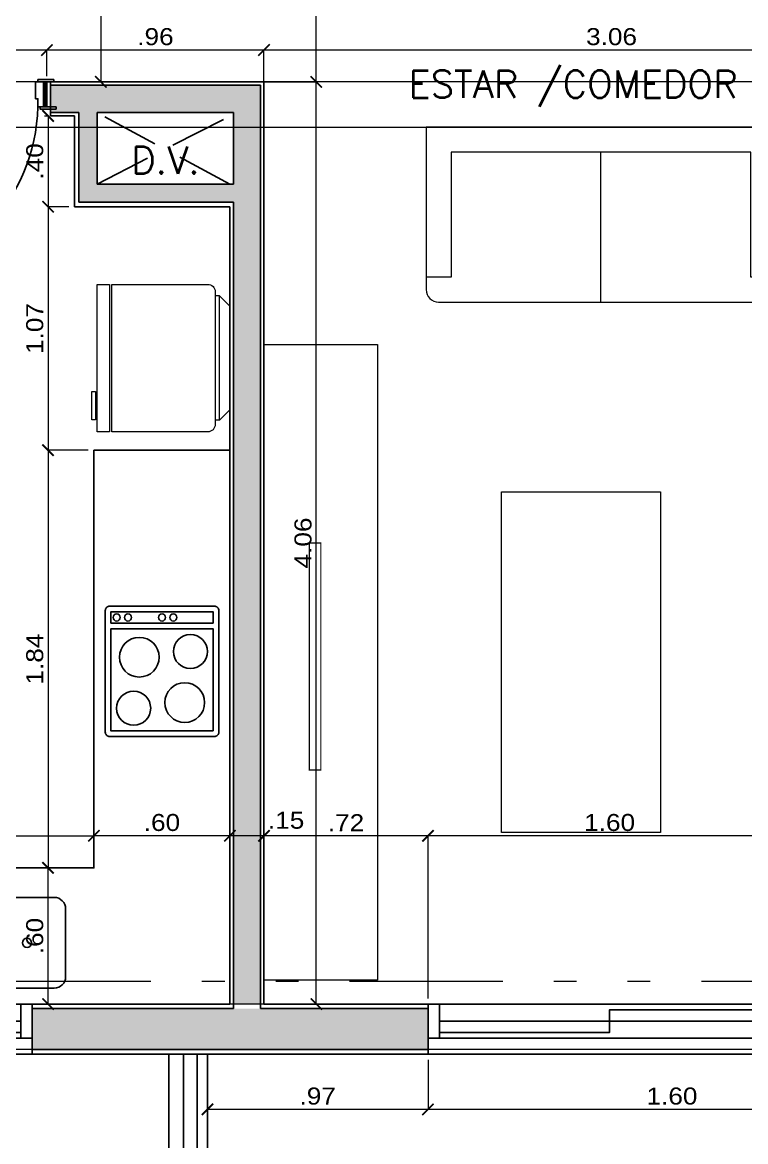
# Model space of a CAD drawing. Header units: metres. Extents: x 219 to 707, y -561 to -17.
# Drawn here: x 360.725 to 363.911, y -134.731 to -129.801 of the extents above; entities that cross this region are included whole.
import ezdxf

# ---------------------------------------------------------------- set-up
doc = ezdxf.new("R2010")
doc.units = ezdxf.units.M
doc.linetypes.add('CYPE_RAYAPUNTOPUNTO', pattern=[0.45, 0.225, -0.075, 0, -0.075, 0, -0.075])
doc.linetypes.add('HIDDEN', pattern=[0.375, 0.25, -0.125])
for name, color, linetype in [('A-Aberturas', 2, 'Continuous'), ('A-Balcon', 1, 'Continuous'), ('A-Equipamiento fijo', 253, 'Continuous'), ('A-Muros', 4, 'Continuous'), ('A-Proyección', 1, 'HIDDEN'), ('A-Revoques', 1, 'Continuous'), ('A-Texto', 3, 'Continuous'), ('Dr Ejes en bloque', 4, 'Continuous'), ('TCOTA', 1, 'Continuous')]:
    doc.layers.add(name, color=color, linetype=linetype)
for name, color, linetype, lineweight in [('A-Equipamiento', 251, 'Continuous', 5), ('COTAS_REPLANTEO', 7, 'CYPE_RAYAPUNTOPUNTO', 0), ('VIG_CARAS', 253, 'Continuous', 9)]:
    doc.layers.add(name, color=color, linetype=linetype, lineweight=lineweight)
for name, color, linetype, transparency in [('M-Muro hueco 11', 141, 'Continuous', 0.5), ('M3- Muro Hueco 15', 113, 'Continuous', 0.7), ('M4-Muro Hueco 22', 42, 'Continuous', 0.5)]:
    doc.layers.add(name, color=color, linetype=linetype, transparency=transparency)
doc.styles.add('1-50', font='arial.ttf', dxfattribs={"width": 1.1, "height": 0.075})
doc.styles.add('T12', font='romans.shx', dxfattribs={"height": 0.12})
doc.dimstyles.new('1-50', dxfattribs={"dimscale": 0, "dimtxt": 0.075, "dimasz": 0.05, "dimexe": 0, "dimexo": 0.025, "dimgap": 0.02, "dimtad": 1, "dimzin": 4, "dimdsep": 46, "dimtxsty": '1-50', "dimblk": 'ARCHTICK', "dimcen": 0.09, "dimclrd": 256, "dimclre": 8, "dimclrt": 2, "dimadec": 0, "dimazin": 3, "dimtfac": 1, "dimtofl": 0, "dimtmove": 2, "dimatfit": 3, "dimldrblk": 'OPEN90', "dimfxl": 1, "dimtolj": 1, "dimtzin": 0, "dimlwd": 18, "dimlwe": 18, "dimarcsym": 0})

# ---------------------------------------------------------------- blocks, each defined once
blk = doc.blocks.new('A$Cdcc540ea')
for points in [[(-0.15, -0.1), (0, -0.1), (0, -0.15), (-0.15, -0.15), (-0.15, -0.1)], [(-0.15, -1.65), (0, -1.65), (0, -1.7), (-0.15, -1.7), (-0.15, -1.65)]]:
    blk.add_lwpolyline(points)
at = {"color": 1}
blk.add_lwpolyline([(-0.15, -1.65), (0, -1.65), (0, -0.15), (-0.15, -0.15)], close=True, dxfattribs=at)
for points in [[(-0.075, -0.9), (-0.075, -0.15), (-0.125, -0.15), (-0.125, -0.9)], [(-0.025, -1.65), (-0.025, -0.9), (-0.075, -0.9), (-0.075, -1.65)]]:
    blk.add_lwpolyline(points, close=True)
blk = doc.blocks.new('A$Ce7407af1')
for points in [[(-0.55, 0.15), (-0.55, 0), (-0.6, 0), (-0.6, 0.15), (-0.55, 0.15)], [(0, 0.15), (0, 0), (-0.05, 0), (-0.05, 0.15), (0, 0.15)]]:
    blk.add_lwpolyline(points)
for points in [[(-0.55, 0.15), (-0.55, 0), (-0.05, 0), (-0.05, 0.15)], [(-0.55, 0.025), (-0.05, 0.025), (-0.05, 0.075), (-0.55, 0.075)]]:
    blk.add_lwpolyline(points, close=True)
blk = doc.blocks.new('Cocelpl')
at = {"layer": 'A-Equipamiento fijo'}
blk.add_lwpolyline([(-0.5, -0.2675), (-0.5, 0.2675, -0.414214), (-0.48, 0.2875), (-0.02, 0.2875, -0.414214), (0, 0.2675), (0, -0.2675, -0.414214), (-0.02, -0.2875), (-0.48, -0.2875, -0.414214)], format="xyb", close=True, dxfattribs=at)
for points in [[(-0.475, 0.2625), (-0.475, -0.1875), (-0.025, -0.1875), (-0.025, 0.2625)], [(-0.475, -0.2125), (-0.475, -0.2625), (-0.025, -0.2625), (-0.025, -0.2125)]]:
    blk.add_lwpolyline(points, close=True, dxfattribs=at)
for centre, radius in [((-0.35, 0.1375), 0.0875), ((-0.125, 0.1625), 0.075), ((-0.15, -0.0625), 0.0875), ((-0.375, -0.0875), 0.075), ((-0.3, -0.2375), 0.0156), ((-0.25, -0.2375), 0.0156), ((-0.1, -0.2375), 0.0156), ((-0.05, -0.2375), 0.0156)]:
    blk.add_circle(centre, radius, dxfattribs=at)
blk = doc.blocks.new('Lpd')
at = {"linetype": 'Continuous'}
for p, q in [((-0.06, 0.2), (-0.3, 0.2)), ((0.06, 0.2), (-0.06, 0.2)), ((0.3, 0.2), (0.06, 0.2)), ((-0.35, 0.15), (-0.35, -0.15)), ((-0.01, 0.15), (-0.01, -0.15)), ((0.01, 0.15), (0.01, -0.15)), ((0.35, -0.15), (0.35, 0.15)), ((-0.3, -0.2), (-0.06, -0.2)), ((0.06, -0.2), (-0.06, -0.2)), ((0.06, -0.2), (0.3, -0.2))]:
    blk.add_line(p, q, dxfattribs=at)
for centre in [(-0.18, 0), (0.18, 0)]:
    blk.add_circle(centre, 0.02)
for centre, start, end in [((-0.3, 0.15), 90, 180), ((-0.06, 0.15), 0, 90), ((0.06, 0.15), 90, 180), ((0.3, 0.15), 0, 90), ((-0.3, -0.15), 180, 270), ((-0.06, -0.15), 270, 0), ((0.06, -0.15), 180, 270), ((0.3, -0.15), 270, 0)]:
    blk.add_arc(centre, 0.05, start, end, dxfattribs=at)
blk.add_point((0, 0))
blk = doc.blocks.new('hoja 75')
for p, q in [((2947.502, 1180.9982), (2947.5913, 1180.9982)), ((2947.502, 1180.9896), (2947.502, 1180.9982)), ((2947.5875, 1180.9896), (2947.502, 1180.9896)), ((2947.5864, 1180.9675), (2947.5891, 1180.9821)), ((2947.5891, 1180.9821), (2947.5875, 1180.9896)), ((2947.5913, 1180.9982), (2947.6042, 1180.9864)), ((2947.6042, 1180.9864), (2947.6069, 1180.967)), ((2946.8799, 1180.9638), (2947.5768, 1180.9638)), ((2946.8799, 1180.9638), (2946.8799, 1180.9278)), ((2946.8799, 1180.9278), (2947.5768, 1180.9278)), ((2947.5768, 1180.9638), (2947.5768, 1180.9675)), ((2947.5768, 1180.9675), (2947.5864, 1180.9675)), ((2947.5768, 1180.9278), (2947.5768, 1180.924)), ((2947.6069, 1180.967), (2947.6166, 1180.967)), ((2947.6166, 1180.967), (2947.6166, 1180.9638)), ((2947.6166, 1180.9638), (2947.6499, 1180.9638)), ((2947.6166, 1180.9277), (2947.6499, 1180.9277)), ((2947.6166, 1180.9245), (2947.6166, 1180.9277)), ((2947.6499, 1180.9277), (2947.6499, 1180.9638)), ((2947.5875, 1180.9019), (2947.502, 1180.9019)), ((2947.502, 1180.9019), (2947.502, 1180.8933)), ((2947.502, 1180.8933), (2947.5913, 1180.8933)), ((2947.5768, 1180.924), (2947.5864, 1180.924)), ((2947.5864, 1180.924), (2947.5891, 1180.9094)), ((2947.5891, 1180.9094), (2947.5875, 1180.9019)), ((2947.5913, 1180.8933), (2947.6042, 1180.9051)), ((2947.6042, 1180.9051), (2947.6069, 1180.9245)), ((2947.6069, 1180.9245), (2947.6166, 1180.9245))]:
    blk.add_line(p, q)
blk = doc.blocks.new('A$C30CA3CF2')
at = {"transparency": 33554661}
h = blk.add_hatch(dxfattribs=at)
h.set_pattern_fill('ANSI31', color=1, scale=0.001, angle=180, style=0)
h.set_pattern_definition([(225, (3011.2897267, 1180.500286), (0.0022450640303, -0.0022450640303), [])])
h.paths.add_polyline_path([(1.609, 0.7021), (1.624, 0.7021), (1.624, 0.8121), (1.609, 0.8121)])
h.paths.add_polyline_path([(0.774, 0.7021), (0.789, 0.7021), (0.789, 0.8121), (0.774, 0.8121)])
for p, q in [((0.774, 0.8121), (0.754, 0.8121)), ((1.624, 0.8121), (1.644, 0.8121)), ((0.824, 0.7761), (0.814, 0.7761)), ((1.574, 0.7021), (1.654, 0.7021))]:
    blk.add_line(p, q, dxfattribs=at)
for points in [[(0.734, 0.8221), (0.804, 0.8221), (0.804, 0.8121), (0.734, 0.8121)], [(1.664, 0.8221), (1.594, 0.8221), (1.594, 0.8121), (1.664, 0.8121)], [(0.744, 0.7021), (0.814, 0.7021), (0.814, 0.6921), (0.744, 0.6921)], [(1.654, 0.7021), (1.584, 0.7021), (1.584, 0.6921), (1.654, 0.6921)]]:
    blk.add_lwpolyline(points, close=True, dxfattribs=at)
at = {"color": 0, "linetype": 'ByBlock', "transparency": 33554661}
for points in [[(0.759, 0.8121), (0.774, 0.8121), (0.774, 0.7021), (0.759, 0.7021)], [(0.789, 0.8121), (0.814, 0.8121), (0.814, 0.7761), (0.824, 0.7761), (0.824, 0.7021), (0.789, 0.7021)], [(1.609, 0.8121), (1.584, 0.8121), (1.584, 0.7761), (1.574, 0.7761), (1.574, 0.7021), (1.609, 0.7021)], [(1.624, 0.8121), (1.639, 0.8121), (1.639, 0.7021), (1.624, 0.7021)]]:
    blk.add_lwpolyline(points, close=True, dxfattribs=at)
at = {"color": 1, "transparency": 33554661}
blk.add_arc((0.7921, 0.7921), 0.7921, 1.4466, 85.8096, dxfattribs=at)
at = {"transparency": 33554661, "rotation": 90}
blk.add_blockref('hoja 75', (1181.7777, -2946.0678), dxfattribs=at)
blk.add_blockref('hoja 75', (1181.7777, -2946.0678), dxfattribs=at)
blk = doc.blocks.new('HELAD7~2')
at = {"color": 252}
for p, q in [((0.0477, 0.2471), (0.0675, 0.2471)), ((0.0477, -0.3221), (0.0675, -0.3221))]:
    blk.add_line(p, q, dxfattribs=at)
blk.add_lwpolyline([(0.0675, 0.2662, -0.414214), (0.1013, 0.3), (0.54, 0.3), (0.54, -0.375), (0.1013, -0.375, -0.414214), (0.0675, -0.3413)], format="xyb", close=True, dxfattribs=at)
for points in [[(0.5513, 0.3), (0.6075, 0.3), (0.6075, -0.375), (0.5513, -0.375)], [(0, 0.1994), (0.0477, 0.2471), (0.0477, -0.3221), (0, -0.2744), (0, -0.0375)], [(0.615, 0.1145), (0.615, 0.2454), (0.6324, 0.2454), (0.6324, 0.1145)]]:
    blk.add_lwpolyline(points, close=True, dxfattribs=at)
blk = doc.blocks.new('Sillon2c')
for p, q in [((1.35, 0.7), (0.05, 0.7)), ((0.7, 0.7), (0.7, 0.1)), ((0, 0.65), (0, 0)), ((1.4, 0), (1.4, 0.65)), ((0, 0.6), (0.1, 0.6)), ((0.1, 0.6), (0.1, 0.1)), ((1.3, 0.6), (1.4, 0.6)), ((1.3, 0.1), (1.3, 0.6)), ((0.1, 0.1), (1.3, 0.1)), ((0, 0), (1.4, 0))]:
    blk.add_line(p, q)
for centre, start, end in [((0.05, 0.65), 90, 180), ((1.35, 0.65), 0, 90)]:
    blk.add_arc(centre, 0.05, start, end)
blk = doc.blocks.new('_ArchTick')
at = {"color": 0, "linetype": 'ByBlock', "const_width": 0.15}
blk.add_lwpolyline([(-0.5, -0.5), (0.5, 0.5)], dxfattribs=at)
blk = doc.blocks.new('*D160')
at = {"layer": 'Defpoints', "color": 0, "transparency": 16777216}
for p in [(361.7895, -130.0628), (362.02, -130.0628), (361.7895, -134.1254)]:
    blk.add_point(p, dxfattribs=at)
at = {"layer": 'TCOTA', "color": 8, "lineweight": 18, "transparency": 16777216}
for p, q in [((361.8145, -130.0628), (362.02, -130.0628)), ((361.8145, -134.1254), (362.02, -134.1254))]:
    blk.add_line(p, q, dxfattribs=at)
at = {"layer": 'TCOTA', "lineweight": 18, "transparency": 16777216}
blk.add_line((362.02, -134.1254), (362.02, -130.0628), dxfattribs=at)
at = {"layer": 'TCOTA', "lineweight": 18, "transparency": 16777216, "xscale": 0.05, "yscale": 0.05, "zscale": 0.05}
for p, rotation in [((362.02, -130.0628), 90), ((362.02, -134.1254), 270)]:
    blk.add_blockref('_ArchTick', p, dxfattribs=dict(at, rotation=rotation))
at = {"layer": 'TCOTA', "color": 2, "transparency": 16777216, "insert": (361.9617, -132.0941), "char_height": 0.075, "attachment_point": 5, "rotation": 90, "style": '1-50'}
blk.add_mtext('\\A1;4.06', dxfattribs=at)
blk = doc.blocks.new('_Open90')
at = {"color": 0, "linetype": 'ByBlock', "lineweight": -2}
for p, q in [((0, 0), (-1, 0)), ((-0.5, 0.5), (0, 0)), ((0, 0), (-0.5, -0.5))]:
    blk.add_line(p, q, dxfattribs=at)
blk = doc.blocks.new('*D161')
at = {"layer": 'Defpoints', "color": 0, "transparency": 16777216}
for p in [(361.5971, -127.2259), (362.02, -127.2259), (361.5971, -130.0628)]:
    blk.add_point(p, dxfattribs=at)
at = {"layer": 'TCOTA', "color": 8, "lineweight": 18, "transparency": 16777216}
for p, q in [((361.6221, -127.2259), (362.02, -127.2259)), ((361.6221, -130.0628), (362.02, -130.0628))]:
    blk.add_line(p, q, dxfattribs=at)
at = {"layer": 'TCOTA', "lineweight": 18, "transparency": 16777216}
blk.add_line((362.02, -130.0628), (362.02, -127.2259), dxfattribs=at)
at = {"layer": 'TCOTA', "lineweight": 18, "transparency": 16777216, "xscale": 0.05, "yscale": 0.05, "zscale": 0.05}
for p, rotation in [((362.02, -127.2259), 90), ((362.02, -130.0628), 270)]:
    blk.add_blockref('_ArchTick', p, dxfattribs=dict(at, rotation=rotation))
at = {"layer": 'TCOTA', "color": 2, "transparency": 16777216, "insert": (361.9617, -128.6444), "char_height": 0.075, "attachment_point": 5, "rotation": 90, "style": '1-50'}
blk.add_mtext('\\A1;2.84', dxfattribs=at)
blk = doc.blocks.new('*D165')
at = {"layer": 'Defpoints', "color": 0, "transparency": 16777216}
for p in [(359.9833, -129.9224), (359.9833, -130.0628), (360.8333, -130.0628)]:
    blk.add_point(p, dxfattribs=at)
at = {"layer": 'TCOTA', "color": 8, "lineweight": 18, "transparency": 16777216}
for p, q in [((359.9833, -130.0378), (359.9833, -129.9224)), ((360.8333, -130.0378), (360.8333, -129.9224))]:
    blk.add_line(p, q, dxfattribs=at)
at = {"layer": 'TCOTA', "lineweight": 18, "transparency": 16777216}
blk.add_line((360.8333, -129.9224), (359.9833, -129.9224), dxfattribs=at)
at = {"layer": 'TCOTA', "lineweight": 18, "transparency": 16777216, "xscale": 0.05, "yscale": 0.05, "zscale": 0.05, "rotation": 180}
blk.add_blockref('_ArchTick', (359.9833, -129.9224), dxfattribs=at)
at = {"layer": 'TCOTA', "lineweight": 18, "transparency": 16777216, "xscale": 0.05, "yscale": 0.05, "zscale": 0.05}
blk.add_blockref('_ArchTick', (360.8333, -129.9224), dxfattribs=at)
at = {"layer": 'TCOTA', "color": 2, "transparency": 16777216, "insert": (360.4083, -129.8641), "char_height": 0.075, "attachment_point": 5, "style": '1-50'}
blk.add_mtext('\\A1;.85', dxfattribs=at)
blk = doc.blocks.new('*D166')
at = {"layer": 'Defpoints', "color": 0, "transparency": 16777216}
for p in [(360.8333, -129.9224), (360.8333, -130.0628), (361.7895, -130.0628)]:
    blk.add_point(p, dxfattribs=at)
at = {"layer": 'TCOTA', "color": 8, "lineweight": 18, "transparency": 16777216}
for p, q in [((360.8333, -130.0378), (360.8333, -129.9224)), ((361.7895, -130.0378), (361.7895, -129.9224))]:
    blk.add_line(p, q, dxfattribs=at)
at = {"layer": 'TCOTA', "lineweight": 18, "transparency": 16777216}
blk.add_line((361.7895, -129.9224), (360.8333, -129.9224), dxfattribs=at)
at = {"layer": 'TCOTA', "lineweight": 18, "transparency": 16777216, "xscale": 0.05, "yscale": 0.05, "zscale": 0.05, "rotation": 180}
blk.add_blockref('_ArchTick', (360.8333, -129.9224), dxfattribs=at)
at = {"layer": 'TCOTA', "lineweight": 18, "transparency": 16777216, "xscale": 0.05, "yscale": 0.05, "zscale": 0.05}
blk.add_blockref('_ArchTick', (361.7895, -129.9224), dxfattribs=at)
at = {"layer": 'TCOTA', "color": 2, "transparency": 16777216, "insert": (361.3114, -129.8641), "char_height": 0.075, "attachment_point": 5, "style": '1-50'}
blk.add_mtext('\\A1;.96', dxfattribs=at)
blk = doc.blocks.new('*D167')
at = {"layer": 'Defpoints', "color": 0, "transparency": 16777216}
for p in [(361.7895, -129.9224), (361.7895, -130.7671), (364.8517, -130.7671)]:
    blk.add_point(p, dxfattribs=at)
at = {"layer": 'TCOTA', "color": 8, "lineweight": 18, "transparency": 16777216}
for p, q in [((361.7895, -130.7421), (361.7895, -129.9224)), ((364.8517, -130.7421), (364.8517, -129.9224))]:
    blk.add_line(p, q, dxfattribs=at)
at = {"layer": 'TCOTA', "lineweight": 18, "transparency": 16777216}
blk.add_line((364.8517, -129.9224), (361.7895, -129.9224), dxfattribs=at)
at = {"layer": 'TCOTA', "lineweight": 18, "transparency": 16777216, "xscale": 0.05, "yscale": 0.05, "zscale": 0.05, "rotation": 180}
blk.add_blockref('_ArchTick', (361.7895, -129.9224), dxfattribs=at)
at = {"layer": 'TCOTA', "lineweight": 18, "transparency": 16777216, "xscale": 0.05, "yscale": 0.05, "zscale": 0.05}
blk.add_blockref('_ArchTick', (364.8517, -129.9224), dxfattribs=at)
at = {"layer": 'TCOTA', "color": 2, "transparency": 16777216, "insert": (363.3206, -129.864), "char_height": 0.075, "attachment_point": 5, "style": '1-50'}
blk.add_mtext('\\A1;3.06', dxfattribs=at)
blk = doc.blocks.new('*D175')
at = {"layer": 'Defpoints', "color": 0, "transparency": 16777216}
for p in [(361.0403, -133.3841), (359.8108, -133.5354), (361.0403, -133.5354)]:
    blk.add_point(p, dxfattribs=at)
at = {"layer": 'TCOTA', "color": 8, "lineweight": 18, "transparency": 16777216}
for p, q in [((359.8108, -133.5104), (359.8108, -133.3841)), ((361.0403, -133.5104), (361.0403, -133.3841))]:
    blk.add_line(p, q, dxfattribs=at)
at = {"layer": 'TCOTA', "lineweight": 18, "transparency": 16777216}
blk.add_line((359.8108, -133.3841), (361.0403, -133.3841), dxfattribs=at)
at = {"layer": 'TCOTA', "lineweight": 18, "transparency": 16777216, "xscale": 0.05, "yscale": 0.05, "zscale": 0.05, "rotation": 180}
blk.add_blockref('_ArchTick', (359.8108, -133.3841), dxfattribs=at)
at = {"layer": 'TCOTA', "lineweight": 18, "transparency": 16777216, "xscale": 0.05, "yscale": 0.05, "zscale": 0.05}
blk.add_blockref('_ArchTick', (361.0403, -133.3841), dxfattribs=at)
at = {"layer": 'TCOTA', "color": 2, "transparency": 16777216, "insert": (360.4256, -133.3258), "char_height": 0.075, "attachment_point": 5, "style": '1-50'}
blk.add_mtext('\\A1;1.23', dxfattribs=at)
blk = doc.blocks.new('*D176')
at = {"layer": 'Defpoints', "color": 0, "transparency": 16777216}
for p in [(361.0403, -133.3841), (361.0403, -133.5254), (361.6395, -133.6017)]:
    blk.add_point(p, dxfattribs=at)
at = {"layer": 'TCOTA', "color": 8, "lineweight": 18, "transparency": 16777216}
for p, q in [((361.0403, -133.5004), (361.0403, -133.3841)), ((361.6395, -133.5767), (361.6395, -133.3841))]:
    blk.add_line(p, q, dxfattribs=at)
at = {"layer": 'TCOTA', "lineweight": 18, "transparency": 16777216}
blk.add_line((361.6395, -133.3841), (361.0403, -133.3841), dxfattribs=at)
at = {"layer": 'TCOTA', "lineweight": 18, "transparency": 16777216, "xscale": 0.05, "yscale": 0.05, "zscale": 0.05, "rotation": 180}
blk.add_blockref('_ArchTick', (361.0403, -133.3841), dxfattribs=at)
at = {"layer": 'TCOTA', "lineweight": 18, "transparency": 16777216, "xscale": 0.05, "yscale": 0.05, "zscale": 0.05}
blk.add_blockref('_ArchTick', (361.6395, -133.3841), dxfattribs=at)
at = {"layer": 'TCOTA', "color": 2, "transparency": 16777216, "insert": (361.3399, -133.3258), "char_height": 0.075, "attachment_point": 5, "style": '1-50'}
blk.add_mtext('\\A1;.60', dxfattribs=at)
blk = doc.blocks.new('*D178')
at = {"layer": 'Defpoints', "color": 0, "transparency": 16777216}
for p in [(360.8383, -133.5254), (360.9692, -133.5254), (360.9692, -134.1254)]:
    blk.add_point(p, dxfattribs=at)
at = {"layer": 'TCOTA', "color": 8, "lineweight": 18, "transparency": 16777216}
for p, q in [((360.9442, -133.5254), (360.8383, -133.5254)), ((360.9442, -134.1254), (360.8383, -134.1254))]:
    blk.add_line(p, q, dxfattribs=at)
at = {"layer": 'TCOTA', "lineweight": 18, "transparency": 16777216}
blk.add_line((360.8383, -134.1254), (360.8383, -133.5254), dxfattribs=at)
at = {"layer": 'TCOTA', "lineweight": 18, "transparency": 16777216, "xscale": 0.05, "yscale": 0.05, "zscale": 0.05}
for p, rotation in [((360.8383, -133.5254), 90), ((360.8383, -134.1254), 270)]:
    blk.add_blockref('_ArchTick', p, dxfattribs=dict(at, rotation=rotation))
at = {"layer": 'TCOTA', "color": 2, "transparency": 16777216, "insert": (360.78, -133.8254), "char_height": 0.075, "attachment_point": 5, "rotation": 90, "style": '1-50'}
blk.add_mtext('\\A1;.60', dxfattribs=at)
blk = doc.blocks.new('*D179')
at = {"layer": 'Defpoints', "color": 0, "transparency": 16777216}
for p in [(361.0403, -131.6854), (360.8383, -133.5254), (361.0403, -133.5254)]:
    blk.add_point(p, dxfattribs=at)
at = {"layer": 'TCOTA', "color": 8, "lineweight": 18, "transparency": 16777216}
for p, q in [((361.0153, -131.6854), (360.8383, -131.6854)), ((361.0153, -133.5254), (360.8383, -133.5254))]:
    blk.add_line(p, q, dxfattribs=at)
at = {"layer": 'TCOTA', "lineweight": 18, "transparency": 16777216}
blk.add_line((360.8383, -131.6854), (360.8383, -133.5254), dxfattribs=at)
at = {"layer": 'TCOTA', "lineweight": 18, "transparency": 16777216, "xscale": 0.05, "yscale": 0.05, "zscale": 0.05}
for p, rotation in [((360.8383, -131.6854), 90), ((360.8383, -133.5254), 270)]:
    blk.add_blockref('_ArchTick', p, dxfattribs=dict(at, rotation=rotation))
at = {"layer": 'TCOTA', "color": 2, "transparency": 16777216, "insert": (360.78, -132.6054), "char_height": 0.075, "attachment_point": 5, "rotation": 90, "style": '1-50'}
blk.add_mtext('\\A1;1.84', dxfattribs=at)
blk = doc.blocks.new('*D180')
at = {"layer": 'Defpoints', "color": 0, "transparency": 16777216}
for p in [(360.9545, -130.6133), (360.8383, -131.6854), (361.0403, -131.6854)]:
    blk.add_point(p, dxfattribs=at)
at = {"layer": 'TCOTA', "color": 8, "lineweight": 18, "transparency": 16777216}
for p, q in [((360.9295, -130.6133), (360.8383, -130.6133)), ((361.0153, -131.6854), (360.8383, -131.6854))]:
    blk.add_line(p, q, dxfattribs=at)
at = {"layer": 'TCOTA', "lineweight": 18, "transparency": 16777216}
blk.add_line((360.8383, -130.6133), (360.8383, -131.6854), dxfattribs=at)
at = {"layer": 'TCOTA', "lineweight": 18, "transparency": 16777216, "xscale": 0.05, "yscale": 0.05, "zscale": 0.05}
for p, rotation in [((360.8383, -130.6133), 90), ((360.8383, -131.6854), 270)]:
    blk.add_blockref('_ArchTick', p, dxfattribs=dict(at, rotation=rotation))
at = {"layer": 'TCOTA', "color": 2, "transparency": 16777216, "insert": (360.78, -131.1493), "char_height": 0.075, "attachment_point": 5, "rotation": 90, "style": '1-50'}
blk.add_mtext('\\A1;1.07', dxfattribs=at)
blk = doc.blocks.new('*D181')
at = {"layer": 'Defpoints', "color": 0, "transparency": 16777216}
for p in [(360.8483, -130.2128), (360.8383, -130.6133), (360.9545, -130.6133)]:
    blk.add_point(p, dxfattribs=at)
at = {"layer": 'TCOTA', "color": 8, "lineweight": 18, "transparency": 16777216}
for p, q in [((360.8233, -130.2128), (360.8383, -130.2128)), ((360.9295, -130.6133), (360.8383, -130.6133))]:
    blk.add_line(p, q, dxfattribs=at)
at = {"layer": 'TCOTA', "lineweight": 18, "transparency": 16777216}
blk.add_line((360.8383, -130.2128), (360.8383, -130.6133), dxfattribs=at)
at = {"layer": 'TCOTA', "lineweight": 18, "transparency": 16777216, "xscale": 0.05, "yscale": 0.05, "zscale": 0.05}
for p, rotation in [((360.8383, -130.2128), 90), ((360.8383, -130.6133), 270)]:
    blk.add_blockref('_ArchTick', p, dxfattribs=dict(at, rotation=rotation))
at = {"layer": 'TCOTA', "color": 2, "transparency": 16777216, "insert": (360.78, -130.413), "char_height": 0.075, "attachment_point": 5, "rotation": 90, "style": '1-50'}
blk.add_mtext('\\A1;.40', dxfattribs=at)
blk = doc.blocks.new('*D182')
at = {"layer": 'Defpoints', "color": 0, "transparency": 16777216}
for p in [(361.6395, -133.3841), (361.6395, -133.3841), (361.7895, -133.3904)]:
    blk.add_point(p, dxfattribs=at)
at = {"layer": 'TCOTA', "color": 8, "lineweight": 18, "transparency": 16777216}
for p, q in [((361.6395, -133.3591), (361.6395, -133.3841)), ((361.7895, -133.3654), (361.7895, -133.3841))]:
    blk.add_line(p, q, dxfattribs=at)
at = {"layer": 'TCOTA', "lineweight": 18, "transparency": 16777216}
blk.add_line((361.7895, -133.3841), (361.6395, -133.3841), dxfattribs=at)
at = {"layer": 'TCOTA', "lineweight": 18, "transparency": 16777216, "xscale": 0.05, "yscale": 0.05, "zscale": 0.05, "rotation": 180}
blk.add_blockref('_ArchTick', (361.6395, -133.3841), dxfattribs=at)
at = {"layer": 'TCOTA', "lineweight": 18, "transparency": 16777216, "xscale": 0.05, "yscale": 0.05, "zscale": 0.05}
blk.add_blockref('_ArchTick', (361.7895, -133.3841), dxfattribs=at)
at = {"layer": 'TCOTA', "color": 2, "transparency": 16777216, "insert": (361.887, -133.3158), "char_height": 0.075, "attachment_point": 5, "style": '1-50'}
blk.add_mtext('\\A1;.15', dxfattribs=at)
blk = doc.blocks.new('*D183')
at = {"layer": 'Defpoints', "color": 0, "transparency": 16777216}
for p in [(361.7895, -133.3841), (361.7895, -134.1254), (362.5121, -134.1254)]:
    blk.add_point(p, dxfattribs=at)
at = {"layer": 'TCOTA', "color": 8, "lineweight": 18, "transparency": 16777216}
for p, q in [((361.7895, -134.1004), (361.7895, -133.3841)), ((362.5121, -134.1004), (362.5121, -133.3841))]:
    blk.add_line(p, q, dxfattribs=at)
at = {"layer": 'TCOTA', "lineweight": 18, "transparency": 16777216}
blk.add_line((362.5121, -133.3841), (361.7895, -133.3841), dxfattribs=at)
at = {"layer": 'TCOTA', "lineweight": 18, "transparency": 16777216, "xscale": 0.05, "yscale": 0.05, "zscale": 0.05, "rotation": 180}
blk.add_blockref('_ArchTick', (361.7895, -133.3841), dxfattribs=at)
at = {"layer": 'TCOTA', "lineweight": 18, "transparency": 16777216, "xscale": 0.05, "yscale": 0.05, "zscale": 0.05}
blk.add_blockref('_ArchTick', (362.5121, -133.3841), dxfattribs=at)
at = {"layer": 'TCOTA', "color": 2, "transparency": 16777216, "insert": (362.1508, -133.3264), "char_height": 0.075, "attachment_point": 5, "style": '1-50'}
blk.add_mtext('\\A1;.72', dxfattribs=at)
blk = doc.blocks.new('*D184')
at = {"layer": 'Defpoints', "color": 0, "transparency": 16777216}
for p in [(362.5121, -133.3841), (362.5121, -134.1254), (364.1121, -134.1254)]:
    blk.add_point(p, dxfattribs=at)
at = {"layer": 'TCOTA', "color": 8, "lineweight": 18, "transparency": 16777216}
for p, q in [((362.5121, -134.1004), (362.5121, -133.3841)), ((364.1121, -134.1004), (364.1121, -133.3841))]:
    blk.add_line(p, q, dxfattribs=at)
at = {"layer": 'TCOTA', "lineweight": 18, "transparency": 16777216}
blk.add_line((364.1121, -133.3841), (362.5121, -133.3841), dxfattribs=at)
at = {"layer": 'TCOTA', "lineweight": 18, "transparency": 16777216, "xscale": 0.05, "yscale": 0.05, "zscale": 0.05, "rotation": 180}
blk.add_blockref('_ArchTick', (362.5121, -133.3841), dxfattribs=at)
at = {"layer": 'TCOTA', "lineweight": 18, "transparency": 16777216, "xscale": 0.05, "yscale": 0.05, "zscale": 0.05}
blk.add_blockref('_ArchTick', (364.1121, -133.3841), dxfattribs=at)
at = {"layer": 'TCOTA', "color": 2, "transparency": 16777216, "insert": (363.3121, -133.3258), "char_height": 0.075, "attachment_point": 5, "style": '1-50'}
blk.add_mtext('\\A1;1.60', dxfattribs=at)
blk = doc.blocks.new('*D186')
at = {"layer": 'Defpoints', "color": 0, "transparency": 16777216}
for p in [(361.3097, -127.2259), (361.0705, -130.0628), (361.3097, -130.0628)]:
    blk.add_point(p, dxfattribs=at)
at = {"layer": 'TCOTA', "color": 8, "lineweight": 18, "transparency": 16777216}
for p, q in [((361.2847, -127.2259), (361.0705, -127.2259)), ((361.2847, -130.0628), (361.0705, -130.0628))]:
    blk.add_line(p, q, dxfattribs=at)
at = {"layer": 'TCOTA', "lineweight": 18, "transparency": 16777216}
blk.add_line((361.0705, -127.2259), (361.0705, -130.0628), dxfattribs=at)
at = {"layer": 'TCOTA', "lineweight": 18, "transparency": 16777216, "xscale": 0.05, "yscale": 0.05, "zscale": 0.05}
for p, rotation in [((361.0705, -127.2259), 90), ((361.0705, -130.0628), 270)]:
    blk.add_blockref('_ArchTick', p, dxfattribs=dict(at, rotation=rotation))
at = {"layer": 'TCOTA', "color": 2, "transparency": 16777216, "insert": (361.0122, -128.6444), "char_height": 0.075, "attachment_point": 5, "rotation": 90, "style": '1-50'}
blk.add_mtext('\\A1;2.84', dxfattribs=at)
blk = doc.blocks.new('*D190')
at = {"layer": 'Defpoints', "color": 0, "transparency": 16777216}
for p in [(361.5404, -134.3454), (362.5121, -134.3454), (361.5404, -134.5892)]:
    blk.add_point(p, dxfattribs=at)
at = {"layer": 'TCOTA', "color": 8, "lineweight": 18, "transparency": 16777216}
for p, q in [((361.5404, -134.3704), (361.5404, -134.5892)), ((362.5121, -134.3704), (362.5121, -134.5892))]:
    blk.add_line(p, q, dxfattribs=at)
at = {"layer": 'TCOTA', "lineweight": 18, "transparency": 16777216}
blk.add_line((362.5121, -134.5892), (361.5404, -134.5892), dxfattribs=at)
at = {"layer": 'TCOTA', "lineweight": 18, "transparency": 16777216, "xscale": 0.05, "yscale": 0.05, "zscale": 0.05, "rotation": 180}
blk.add_blockref('_ArchTick', (361.5404, -134.5892), dxfattribs=at)
at = {"layer": 'TCOTA', "lineweight": 18, "transparency": 16777216, "xscale": 0.05, "yscale": 0.05, "zscale": 0.05}
blk.add_blockref('_ArchTick', (362.5121, -134.5892), dxfattribs=at)
at = {"layer": 'TCOTA', "color": 2, "transparency": 16777216, "insert": (362.0262, -134.5309), "char_height": 0.075, "attachment_point": 5, "style": '1-50'}
blk.add_mtext('\\A1;.97', dxfattribs=at)
blk = doc.blocks.new('*D191')
at = {"layer": 'Defpoints', "color": 0, "transparency": 16777216}
for p in [(362.5121, -134.3454), (364.1121, -134.3454), (362.5121, -134.5892)]:
    blk.add_point(p, dxfattribs=at)
at = {"layer": 'TCOTA', "color": 8, "lineweight": 18, "transparency": 16777216}
for p, q in [((362.5121, -134.3704), (362.5121, -134.5892)), ((364.1121, -134.3704), (364.1121, -134.5892))]:
    blk.add_line(p, q, dxfattribs=at)
at = {"layer": 'TCOTA', "lineweight": 18, "transparency": 16777216}
blk.add_line((364.1121, -134.5892), (362.5121, -134.5892), dxfattribs=at)
at = {"layer": 'TCOTA', "lineweight": 18, "transparency": 16777216, "xscale": 0.05, "yscale": 0.05, "zscale": 0.05, "rotation": 180}
blk.add_blockref('_ArchTick', (362.5121, -134.5892), dxfattribs=at)
at = {"layer": 'TCOTA', "lineweight": 18, "transparency": 16777216, "xscale": 0.05, "yscale": 0.05, "zscale": 0.05}
blk.add_blockref('_ArchTick', (364.1121, -134.5892), dxfattribs=at)
at = {"layer": 'TCOTA', "color": 2, "transparency": 16777216, "insert": (363.5869, -134.5309), "char_height": 0.075, "attachment_point": 5, "style": '1-50'}
blk.add_mtext('\\A1;1.60', dxfattribs=at)
blk = doc.blocks.new('A$Ce77abe1e')
at = {"layer": 'VIG_CARAS'}
for points in [[(13.3992, -9.6381), (23.15, -9.6381)], [(13.3992, -9.8381), (23.15, -9.8381)], [(18.4502, -13.7003), (23.15, -13.7003)], [(18.4502, -13.9003), (23.15, -13.9003)]]:
    blk.add_lwpolyline(points, dxfattribs=at)
blk = doc.blocks.new('DSADADASDAS')
at = {"layer": 'COTAS_REPLANTEO', "ltscale": 3}
for p, q in [((110.0984, 134.1088, -0.525), (141.6696, 134.1088, -0.525)), ((110.0984, 130.1466, -0.525), (141.6696, 130.1466, -0.525))]:
    blk.add_line(p, q, dxfattribs=at)

msp = doc.modelspace()

# ---------------------------------------------------------------- hatches: boundary and pattern name
at = {"layer": 'M-Muro hueco 11', "transparency": 33554534}
h = msp.add_hatch(color=256, dxfattribs=at)
h.dxf.hatch_style = 1
h.paths.add_polyline_path([(361.0545, -130.2633), (360.9745, -130.2633), (360.9745, -130.5933), (361.6545, -130.5933), (361.6545, -130.5133), (361.0545, -130.5133)])
h.paths.add_polyline_path([(361.0545, -130.1978), (360.9893, -130.1978), (360.9745, -130.1978), (360.9745, -130.2633), (361.0545, -130.2633)])
at = {"layer": 'M3- Muro Hueco 15', "transparency": 33554687}
h = msp.add_hatch(color=256, dxfattribs=at)
h.dxf.hatch_style = 1
h.paths.add_polyline_path([(361.7745, -130.0778), (360.8483, -130.0778), (360.8483, -130.1728), (360.8533, -130.1728), (360.8733, -130.1728), (360.8733, -130.1828), (360.8483, -130.1828), (360.8483, -130.1978), (361.6545, -130.1978), (361.6545, -134.1254), (361.7745, -134.1254)])
at = {"layer": 'M4-Muro Hueco 22', "transparency": 33554687}
h = msp.add_hatch(color=256, dxfattribs=at)
h.dxf.hatch_style = 1
h.paths.add_polyline_path([(360.1686, -134.1454), (360.0461, -134.1454), (360.0461, -134.3254), (360.1686, -134.3254)])
h.paths.add_polyline_path([(355.5854, -134.1454), (354.9945, -134.1454), (354.9945, -134.3254), (355.5854, -134.3254)])
h.paths.add_polyline_path([(354.6945, -134.1454), (354.1119, -134.1454), (354.1119, -134.3254), (354.6945, -134.3254)])
h.paths.add_polyline_path([(365.5449, -129.3448), (365.3649, -129.3448), (365.3648, -130.0633), (365.0448, -130.0633), (365.0448, -130.2505), (365.5448, -130.2505)])
h.paths.add_polyline_path([(365.0448, -130.7633), (364.8648, -130.7633), (364.8648, -131.5079), (365.0448, -131.5079)])
h.paths.add_polyline_path([(364.7452, -134.1454), (364.1121, -134.1454), (364.1121, -134.3254), (364.7452, -134.3254)])
h.paths.add_polyline_path([(365.0448, -133.1079), (364.8648, -133.1079), (364.8648, -133.7258), (365.0448, -133.7258)])
h.paths.add_polyline_path([(362.5121, -134.1454), (360.7686, -134.1454), (360.7686, -134.3254), (362.5121, -134.3254)])
h.paths.add_polyline_path([(358.7461, -134.3254), (358.7461, -134.1454), (357.9558, -134.1454), (357.7958, -134.1454), (357.1854, -134.1454), (357.1854, -134.3254)])

# ---------------------------------------------------------------- linework, layer by layer
at = {"layer": 'A-Aberturas'}
for p, q in [((360.1686, -134.3454), (360.7686, -134.3454)), ((362.5121, -134.3454), (364.1121, -134.3454))]:
    msp.add_line(p, q, dxfattribs=at)
at = {"layer": 'A-Balcon', "transparency": 33554687}
for points in [[(365.0645, -134.326), (365.0645, -135.696), (361.3704, -135.696), (361.3704, -134.3454)], [(361.4354, -134.3454), (361.4354, -135.631), (364.9995, -135.631), (364.9995, -134.3454)], [(361.4954, -134.3454), (361.4954, -135.571), (364.9395, -135.571), (364.9395, -134.3454)], [(361.5404, -134.3454), (361.5404, -135.526), (364.8945, -135.526), (364.8945, -134.3454)]]:
    msp.add_lwpolyline(points, dxfattribs=at)
at = {"layer": 'A-Equipamiento', "transparency": 33554687}
for points in [[(361.7895, -131.2192), (362.2895, -131.2192), (362.2895, -134.0192), (361.7895, -134.0192)], [(362.836, -131.8692), (363.536, -131.8692), (363.536, -133.3692), (362.836, -133.3692)]]:
    msp.add_lwpolyline(points, close=True, dxfattribs=at)
at = {"layer": 'A-Equipamiento', "transparency": 33554687, "const_width": 0.005}
msp.add_lwpolyline([(362.0395, -133.0941), (362.0395, -132.0941), (361.9895, -132.0941), (361.9895, -133.0941), (362.0395, -133.0941)], dxfattribs=at)
at = {"layer": 'A-Equipamiento fijo', "transparency": 33554687}
for points in [[(361.6395, -131.6854), (361.0403, -131.6854), (361.0403, -133.5254), (359.8108, -133.5254), (359.8108, -134.0254)], [(360.044, -134.1254), (361.6395, -134.1254), (361.6395, -131.6854)]]:
    msp.add_lwpolyline(points, dxfattribs=at)
at = {"layer": 'A-Muros', "transparency": 33554687}
for p, q in [((361.7745, -130.0778), (360.8483, -130.0778)), ((361.7745, -134.1454), (361.7745, -130.0778)), ((360.9745, -130.1978), (360.8483, -130.1978)), ((360.9745, -130.5933), (360.9745, -130.1978)), ((361.6545, -130.1978), (361.0545, -130.1978)), ((361.0545, -130.5133), (361.0545, -130.1978)), ((361.6545, -130.5133), (361.6545, -130.1978)), ((361.6545, -130.5133), (361.0545, -130.5133)), ((361.6545, -130.5933), (360.9745, -130.5933)), ((361.6545, -134.1454), (361.6545, -130.5933))]:
    msp.add_line(p, q, dxfattribs=at)
at = {"layer": 'A-Muros'}
for p, q in [((360.8483, -130.1978), (360.8483, -130.0778)), ((360.7686, -134.3254), (360.7686, -134.1454)), ((362.5121, -134.1454), (362.5121, -134.3254))]:
    msp.add_line(p, q, dxfattribs=at)
at = {"layer": 'A-Muros', "transparency": 33554687}
for points in [[(360.7686, -134.1454), (361.6545, -134.1454)], [(361.7745, -134.1454), (362.5121, -134.1454)], [(360.7686, -134.3254), (362.5121, -134.3254)]]:
    msp.add_lwpolyline(points, dxfattribs=at)
at = {"layer": 'A-Proyección', "transparency": 33554687}
for points in [[(361.6387, -130.5133), (361.0545, -130.1978)], [(361.0545, -130.5133), (361.6398, -130.2128)]]:
    msp.add_lwpolyline(points, dxfattribs=at)
at = {"layer": 'A-Revoques', "transparency": 33554687}
for p, q in [((361.7895, -130.0628), (360.8483, -130.0628)), ((360.8483, -130.0628), (360.8483, -130.2128)), ((361.7895, -134.1254), (361.7895, -130.0628)), ((360.9545, -130.2128), (360.8483, -130.2128)), ((360.9545, -130.6133), (360.9545, -130.2128)), ((361.6395, -130.6133), (360.9545, -130.6133)), ((361.6395, -134.1254), (361.6395, -130.6133)), ((360.7686, -134.3454), (360.7686, -134.1254)), ((360.7686, -134.1254), (361.6395, -134.1254)), ((361.7895, -134.1254), (362.5121, -134.1254)), ((362.5121, -134.1254), (362.5121, -134.3454)), ((362.5121, -134.3454), (360.7686, -134.3454))]:
    msp.add_line(p, q, dxfattribs=at)

# ---------------------------------------------------------------- block references
msp.add_blockref('A$Ce77abe1e', (341.5956, -120.4237))
at = {"layer": 'A-Aberturas', "transparency": 33554687, "xscale": -1, "rotation": 180}
msp.add_blockref('A$C30CA3CF2', (359.2093, -129.3607), dxfattribs=at)
at = {"layer": 'A-Aberturas', "transparency": 33554687}
msp.add_blockref('A$Ce7407af1', (360.7686, -134.2754), dxfattribs=at)
at = {"layer": 'A-Aberturas', "transparency": 33554687, "rotation": 270}
msp.add_blockref('A$Cdcc540ea', (364.2121, -134.2754), dxfattribs=at)
at = {"layer": 'A-Equipamiento', "transparency": 33554687, "rotation": 180}
for name, p, xscale, yscale, zscale in [('Sillon2c', (364.0438, -130.2628), 1.099999999999994, 1.099999999999994, 1.099999999999994), ('HELAD7~2', (361.6395, -131.3158), 0.9629627000411352, 0.9629627000411352, 0.9629627000411352)]:
    msp.add_blockref(name, p, dxfattribs=dict(at, xscale=xscale, yscale=yscale, zscale=zscale))
at = {"layer": 'A-Equipamiento fijo', "transparency": 33554687, "rotation": 180}
msp.add_blockref('Cocelpl', (361.0903, -132.6597), dxfattribs=at)
at = {"layer": 'A-Equipamiento fijo', "transparency": 33554687, "xscale": -1}
msp.add_blockref('Lpd', (360.5656, -133.8554), dxfattribs=at)
at = {"layer": 'Dr Ejes en bloque'}
msp.add_blockref('DSADADASDAS', (225.7179, -264.1705, 0.525), dxfattribs=at)

# ---------------------------------------------------------------- texts
at = {"layer": 'A-Texto', "transparency": 33554687, "style": 'T12'}
for s, p in [('ESTAR /COMEDOR', (362.4259, -130.1325)), ('D.V.', (361.204, -130.4677))]:
    msp.add_text(s, height=0.12, dxfattribs=at).set_placement(p)

# ---------------------------------------------------------------- dimensions: what is measured, and where the dimension line sits
at = {"layer": 'TCOTA'}
for base, p1, p2, picture, middle in [((361.0705, -130.0628), (361.3097, -127.2259), (361.3097, -130.0628), '*D186', (361.0122, -128.6444)), ((362.02, -127.2259), (361.5971, -130.0628), (361.5971, -127.2259), '*D161', (361.9617, -128.6444)), ((362.02, -130.0628), (361.7895, -134.1254), (361.7895, -130.0628), '*D160', (361.9617, -132.0941)), ((360.8383, -130.6133), (360.8483, -130.2128), (360.9545, -130.6133), '*D181', (360.78, -130.413)), ((360.8383, -131.6854), (360.9545, -130.6133), (361.0403, -131.6854), '*D180', (360.78, -131.1493)), ((360.8383, -133.5254), (361.0403, -131.6854), (361.0403, -133.5254), '*D179', (360.78, -132.6054)), ((360.8383, -133.5254), (360.9692, -134.1254), (360.9692, -133.5254), '*D178', (360.78, -133.8254))]:
    dim = msp.add_linear_dim(base=base, p1=p1, p2=p2, angle=90, dimstyle='1-50', override={"dimscale": 1}, dxfattribs=at)
    dim.commit()
    dim.dimension.update_dxf_attribs({"geometry": picture, "text_midpoint": middle})
for base, p1, p2, picture, middle in [((359.9833, -129.9224), (360.8333, -130.0628), (359.9833, -130.0628), '*D165', (360.4083, -129.8641)), ((360.8333, -129.9224), (361.7895, -130.0628), (360.8333, -130.0628), '*D166', (361.3114, -129.8641)), ((361.7895, -129.9224), (364.8517, -130.7671), (361.7895, -130.7671), '*D167', (363.3206, -129.864)), ((361.0403, -133.3841), (359.8108, -133.5354), (361.0403, -133.5354), '*D175', (360.4256, -133.3258)), ((361.0403, -133.3841), (361.6395, -133.6017), (361.0403, -133.5254), '*D176', (361.3399, -133.3258)), ((361.7895, -133.3841), (362.5121, -134.1254), (361.7895, -134.1254), '*D183', (362.1508, -133.3264)), ((362.5121, -133.3841), (364.1121, -134.1254), (362.5121, -134.1254), '*D184', (363.3121, -133.3258)), ((361.5404, -134.5892), (362.5121, -134.3454), (361.5404, -134.3454), '*D190', (362.0262, -134.5309))]:
    dim = msp.add_linear_dim(base=base, p1=p1, p2=p2, dimstyle='1-50', override={"dimscale": 1}, dxfattribs=at)
    dim.commit()
    dim.dimension.update_dxf_attribs({"geometry": picture, "text_midpoint": middle})
for base, p1, p2, picture, middle in [((361.6395, -133.3841), (361.7895, -133.3904), (361.6395, -133.3841), '*D182', (361.887, -133.3158)), ((362.5121, -134.5892), (364.1121, -134.3454), (362.5121, -134.3454), '*D191', (363.5869, -134.5309))]:
    dim = msp.add_linear_dim(base=base, p1=p1, p2=p2, dimstyle='1-50', override={"dimscale": 1}, dxfattribs=at)
    dim.commit()
    dim.dimension.update_dxf_attribs({"geometry": picture, "text_midpoint": middle, "dimtype": 160})

doc.saveas('drawing.dxf')
